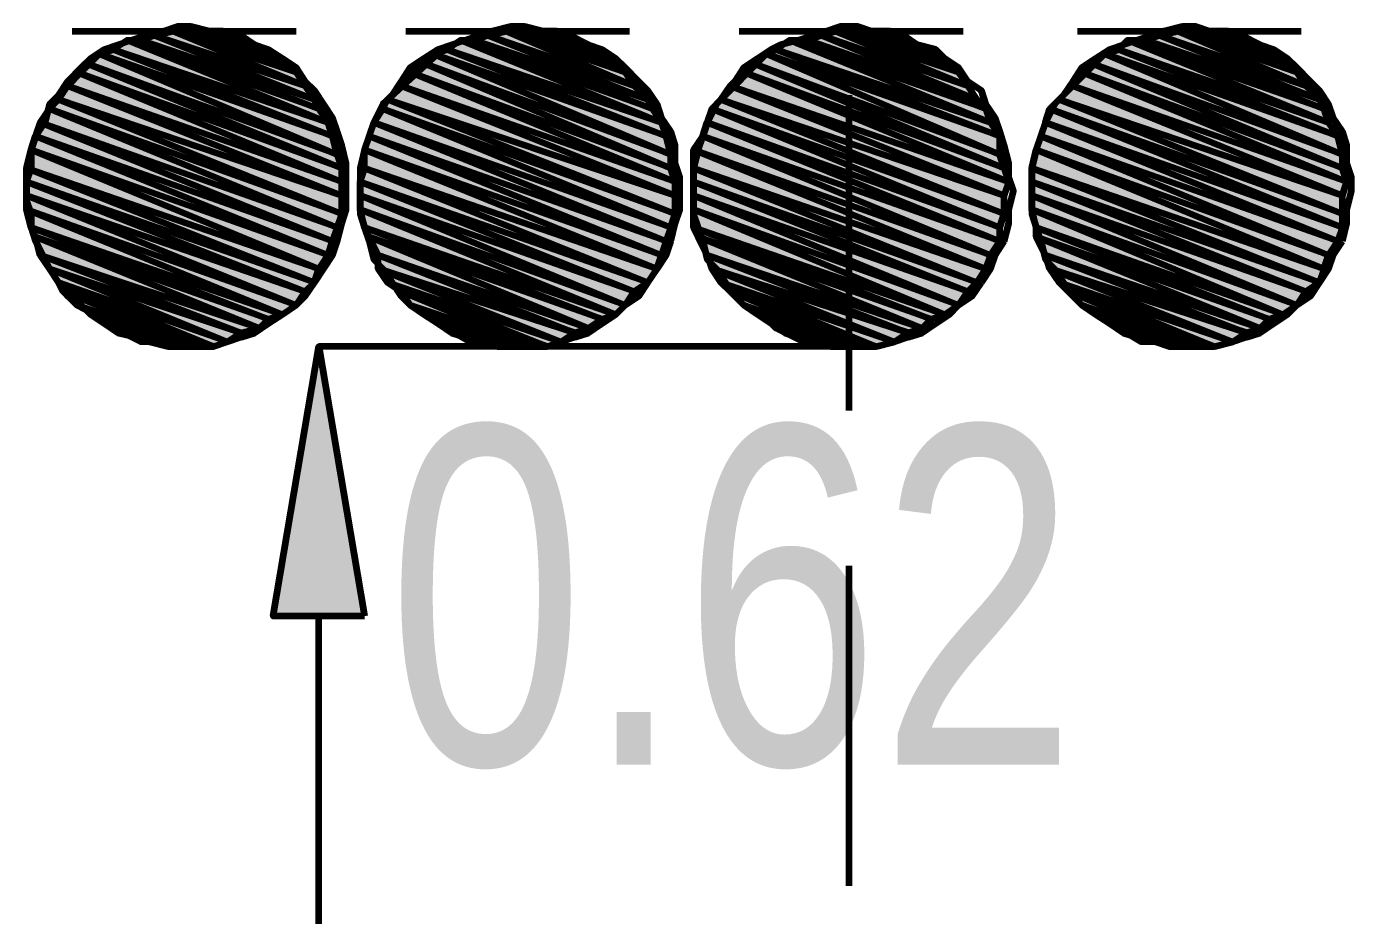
# Model space of a CAD drawing. Header units: inches. Extents: x 13 to 428, y 9 to 297.
# Drawn here: x 274.52 to 283.3, y 71.32 to 77.21 of the extents above; entities that cross this region are included whole.
import ezdxf

# ---------------------------------------------------------------- set-up
doc = ezdxf.new("R2010")
doc.units = ezdxf.units.IN
doc.header["$MEASUREMENT"] = 0
for name, color, linetype, lineweight in [('H', 7, 'CONTINUOUS', 100), ('P', 250, 'CONTINUOUS', 100), ('Text', 250, 'CONTINUOUS', 100)]:
    doc.layers.add(name, color=color, linetype=linetype, lineweight=lineweight)
doc.styles.get("Standard").update_dxf_attribs({"font": 'txt', "width": 0.75})

msp = doc.modelspace()

# ---------------------------------------------------------------- hatches: boundary and pattern name
at = {"layer": 'H', "linetype": 'Continuous'}
for points in [[(275.4848, 77.1818), (276.3636, 76.8182), (276.303, 76.9091), (275.4848, 77.1818), (276.3636, 76.8182), (275.3636, 77.1515)], [(275.5758, 77.1818), (276.303, 76.9091), (276.2121, 76.9697), (275.5758, 77.1818), (276.303, 76.9091), (275.4848, 77.1818)], [(275.6667, 77.1818), (276.2121, 76.9697), (276.1515, 77.0303), (275.6667, 77.1818), (276.2121, 76.9697), (275.5758, 77.1818)], [(275.7576, 77.1515), (276.1515, 77.0303), (276, 77.0606), (275.7576, 77.1515), (276.1515, 77.0303), (275.6667, 77.1818)], [(277.697, 77.1818), (278.5455, 76.8182), (278.4848, 76.9091), (277.697, 77.1818), (278.5455, 76.8182), (277.5758, 77.1515)], [(277.7879, 77.1818), (278.4848, 76.9091), (278.3939, 76.9697), (277.7879, 77.1818), (278.4848, 76.9091), (277.697, 77.1818)], [(277.9091, 77.1818), (278.3939, 76.9697), (278.3333, 77.0303), (277.9091, 77.1818), (278.3939, 76.9697), (277.7879, 77.1818)], [(277.9697, 77.1515), (278.3333, 77.0303), (278.2424, 77.0606), (277.9697, 77.1515), (278.3333, 77.0303), (277.9091, 77.1818)], [(279.8788, 77.1818), (280.7576, 76.8182), (280.697, 76.9091), (279.8788, 77.1818), (280.7576, 76.8182), (279.7879, 77.1515)], [(279.9697, 77.1818), (280.697, 76.9091), (280.6061, 76.9697), (279.9697, 77.1818), (280.697, 76.9091), (279.8788, 77.1818)], [(280.0909, 77.1818), (280.6061, 76.9697), (280.5455, 77.0303), (280.0909, 77.1818), (280.6061, 76.9697), (279.9697, 77.1818)], [(280.1818, 77.1515), (280.5455, 77.0303), (280.4242, 77.0606), (280.1818, 77.1515), (280.5455, 77.0303), (280.0909, 77.1818)], [(282.1515, 77.1818), (283, 76.8182), (282.9394, 76.9091), (282.1515, 77.1818), (283, 76.8182), (282.0303, 77.1515)], [(282.2121, 77.1818), (282.9394, 76.9091), (282.8485, 76.9697), (282.2121, 77.1818), (282.9394, 76.9091), (282.1515, 77.1818)], [(282.3333, 77.1818), (282.8485, 76.9697), (282.7879, 77.0303), (282.3333, 77.1818), (282.8485, 76.9697), (282.2121, 77.1818)], [(282.4242, 77.1515), (282.7879, 77.0303), (282.6667, 77.0606), (282.4242, 77.1515), (282.7879, 77.0303), (282.3333, 77.1818)], [(275.1818, 77.1212), (276.5152, 76.5758), (276.4545, 76.6667), (275.1818, 77.1212), (276.5152, 76.5758), (275.0909, 77.0606)], [(275.2727, 77.1212), (276.4545, 76.6667), (276.4242, 76.7273), (275.2727, 77.1212), (276.4545, 76.6667), (275.1818, 77.1212)], [(275.3636, 77.1515), (276.4242, 76.7273), (276.3636, 76.8182), (275.3636, 77.1515), (276.4242, 76.7273), (275.2727, 77.1212)], [(275.9697, 77.1212), (276, 77.0606), (275.7576, 77.1515)], [(277.3939, 77.1212), (278.7273, 76.5758), (278.6667, 76.6667), (277.3939, 77.1212), (278.7273, 76.5758), (277.303, 77.0606)], [(277.4848, 77.1212), (278.6667, 76.6667), (278.6364, 76.7273), (277.4848, 77.1212), (278.6667, 76.6667), (277.3939, 77.1212)], [(277.5758, 77.1515), (278.6364, 76.7273), (278.5455, 76.8182), (277.5758, 77.1515), (278.6364, 76.7273), (277.4848, 77.1212)], [(278.1818, 77.1212), (278.2424, 77.0606), (277.9697, 77.1515)], [(279.5758, 77.1212), (280.9091, 76.5758), (280.8788, 76.6667), (279.5758, 77.1212), (280.9091, 76.5758), (279.4848, 77.0606)], [(279.697, 77.1212), (280.8788, 76.6667), (280.8182, 76.7273), (279.697, 77.1212), (280.8788, 76.6667), (279.5758, 77.1212)], [(279.7879, 77.1515), (280.8182, 76.7273), (280.7576, 76.8182), (279.7879, 77.1515), (280.8182, 76.7273), (279.697, 77.1212)], [(280.3636, 77.1212), (280.4242, 77.0606), (280.1818, 77.1515)], [(281.8182, 77.1212), (283.1515, 76.5758), (283.1212, 76.6667), (281.8182, 77.1212), (283.1515, 76.5758), (281.7576, 77.0606)], [(281.9394, 77.1212), (283.1212, 76.6667), (283.0909, 76.7273), (281.9394, 77.1212), (283.1212, 76.6667), (281.8182, 77.1212)], [(282.0303, 77.1515), (283.0909, 76.7273), (283, 76.8182), (282.0303, 77.1515), (283.0909, 76.7273), (281.9394, 77.1212)], [(282.6061, 77.1212), (282.6667, 77.0606), (282.4242, 77.1515)], [(275, 77.0303), (276.5758, 76.3636), (276.5455, 76.4848), (275, 77.0303), (276.5758, 76.3636), (274.9091, 76.9697)], [(275.0909, 77.0606), (276.5455, 76.4848), (276.5152, 76.5758), (275.0909, 77.0606), (276.5455, 76.4848), (275, 77.0303)], [(277.2121, 77.0303), (278.7879, 76.3636), (278.7576, 76.4848), (277.2121, 77.0303), (278.7879, 76.3636), (277.1515, 76.9697)], [(277.303, 77.0606), (278.7576, 76.4848), (278.7273, 76.5758), (277.303, 77.0606), (278.7576, 76.4848), (277.2121, 77.0303)], [(279.4242, 77.0303), (280.9697, 76.3636), (280.9697, 76.4848), (279.4242, 77.0303), (280.9697, 76.3636), (279.3333, 76.9697)], [(279.4848, 77.0606), (280.9697, 76.4848), (280.9091, 76.5758), (279.4848, 77.0606), (280.9697, 76.4848), (279.4242, 77.0303)], [(281.6667, 77.0303), (283.2424, 76.3636), (283.2121, 76.4848), (281.6667, 77.0303), (283.2424, 76.3636), (281.5758, 76.9697)], [(281.7576, 77.0606), (283.2121, 76.4848), (283.1515, 76.5758), (281.7576, 77.0606), (283.2121, 76.4848), (281.6667, 77.0303)], [(274.8485, 76.9091), (276.6061, 76.1818), (276.6061, 76.2727), (274.8485, 76.9091), (276.6061, 76.1818), (274.7879, 76.8182)], [(274.9091, 76.9697), (276.6061, 76.2727), (276.5758, 76.3636), (274.9091, 76.9697), (276.6061, 76.2727), (274.8485, 76.9091)], [(277.0606, 76.9091), (278.8182, 76.1818), (278.7879, 76.2727), (277.0606, 76.9091), (278.8182, 76.1818), (277, 76.8182)], [(277.1515, 76.9697), (278.7879, 76.2727), (278.7879, 76.3636), (277.1515, 76.9697), (278.7879, 76.2727), (277.0606, 76.9091)], [(279.2727, 76.9091), (281.0303, 76.1818), (281, 76.2727), (279.2727, 76.9091), (281.0303, 76.1818), (279.1818, 76.8182)], [(279.3333, 76.9697), (281, 76.2727), (280.9697, 76.3636), (279.3333, 76.9697), (281, 76.2727), (279.2727, 76.9091)], [(281.5152, 76.9091), (283.2727, 76.1818), (283.2424, 76.2727), (281.5152, 76.9091), (283.2727, 76.1818), (281.4545, 76.8182)], [(281.5758, 76.9697), (283.2424, 76.2727), (283.2424, 76.3636), (281.5758, 76.9697), (283.2424, 76.2727), (281.5152, 76.9091)], [(274.7879, 76.8182), (276.6061, 76.0909), (276.6061, 76.1818), (274.7879, 76.8182), (276.6061, 76.0909), (274.7273, 76.7273)], [(277, 76.8182), (278.8182, 76.0909), (278.8182, 76.1818), (277, 76.8182), (278.8182, 76.0909), (276.9091, 76.7273)], [(279.1818, 76.8182), (281, 76.0909), (281.0303, 76.1818), (279.1818, 76.8182), (281, 76.0909), (279.1212, 76.7273)], [(281.4545, 76.8182), (283.2424, 76.0909), (283.2727, 76.1818), (281.4545, 76.8182), (283.2424, 76.0909), (281.3636, 76.7273)], [(274.7273, 76.7273), (276.6061, 75.9697), (276.6061, 76.0909), (274.7273, 76.7273), (276.6061, 75.9697), (274.6667, 76.6667)], [(276.9091, 76.7273), (278.8182, 75.9697), (278.8182, 76.0909), (276.9091, 76.7273), (278.8182, 75.9697), (276.8788, 76.6667)], [(279.1212, 76.7273), (281, 75.9697), (281, 76.0909), (279.1212, 76.7273), (281, 75.9697), (279.0606, 76.6667)], [(281.3636, 76.7273), (283.2424, 75.9697), (283.2424, 76.0909), (281.3636, 76.7273), (283.2424, 75.9697), (281.303, 76.6667)], [(274.6667, 76.6667), (276.5758, 75.8788), (276.6061, 75.9697), (274.6667, 76.6667), (276.5758, 75.8788), (274.6061, 76.5758)], [(276.8788, 76.6667), (278.7879, 75.8788), (278.8182, 75.9697), (276.8788, 76.6667), (278.7879, 75.8788), (276.8182, 76.5758)], [(279.0606, 76.6667), (280.9697, 75.8788), (281, 75.9697), (279.0606, 76.6667), (280.9697, 75.8788), (279.0303, 76.5758)], [(281.303, 76.6667), (283.2424, 75.8788), (283.2424, 75.9697), (281.303, 76.6667), (283.2424, 75.8788), (281.2727, 76.5758)], [(274.6061, 76.5758), (276.5455, 75.7879), (276.5758, 75.8788), (274.6061, 76.5758), (276.5455, 75.7879), (274.5758, 76.4848)], [(276.8182, 76.5758), (278.7576, 75.7879), (278.7879, 75.8788), (276.8182, 76.5758), (278.7576, 75.7879), (276.7879, 76.4848)], [(279.0303, 76.5758), (280.9697, 75.7879), (280.9697, 75.8788), (279.0303, 76.5758), (280.9697, 75.7879), (279, 76.4848)], [(281.2727, 76.5758), (283.2121, 75.7879), (283.2424, 75.8788), (281.2727, 76.5758), (283.2121, 75.7879), (281.2424, 76.4848)], [(274.5758, 76.4848), (276.5152, 75.697), (276.5455, 75.7879), (274.5758, 76.4848), (276.5152, 75.697), (274.5455, 76.3939)], [(276.7879, 76.4848), (278.7273, 75.697), (278.7576, 75.7879), (276.7879, 76.4848), (278.7273, 75.697), (276.7576, 76.3939)], [(279, 76.4848), (280.9091, 75.697), (280.9697, 75.7879), (279, 76.4848), (280.9091, 75.697), (278.9394, 76.3939)], [(281.2424, 76.4848), (283.1515, 75.697), (283.2121, 75.7879), (281.2424, 76.4848), (283.1515, 75.697), (281.2121, 76.3939)], [(274.5455, 76.3939), (276.4545, 75.6061), (276.5152, 75.697), (274.5455, 76.3939), (276.4545, 75.6061), (274.5152, 76.2727)], [(276.7576, 76.3939), (278.697, 75.6061), (278.7273, 75.697), (276.7576, 76.3939), (278.697, 75.6061), (276.7576, 76.2727)], [(278.9394, 76.3939), (280.8788, 75.6061), (280.9091, 75.697), (278.9394, 76.3939), (280.8788, 75.6061), (278.9394, 76.2727)], [(281.2121, 76.3939), (283.1212, 75.6061), (283.1515, 75.697), (281.2121, 76.3939), (283.1212, 75.6061), (281.1818, 76.2727)], [(274.5152, 76.2727), (276.4242, 75.5152), (276.4545, 75.6061), (274.5152, 76.2727), (276.4242, 75.5152), (274.5152, 76.1818)], [(276.7576, 76.2727), (278.6364, 75.5152), (278.697, 75.6061), (276.7576, 76.2727), (278.6364, 75.5152), (276.7273, 76.1818)], [(278.9394, 76.2727), (280.8182, 75.5152), (280.8788, 75.6061), (278.9394, 76.2727), (280.8182, 75.5152), (278.9394, 76.1818)], [(281.1818, 76.2727), (283.0909, 75.5152), (283.1212, 75.6061), (281.1818, 76.2727), (283.0909, 75.5152), (281.1818, 76.1818)], [(274.5152, 76.1818), (276.3636, 75.4545), (276.4242, 75.5152), (274.5152, 76.1818), (276.3636, 75.4545), (274.5152, 76.0909)], [(276.7273, 76.1818), (278.5455, 75.4545), (278.6364, 75.5152), (276.7273, 76.1818), (278.5455, 75.4545), (276.7273, 76.0909)], [(278.9394, 76.1818), (280.7576, 75.4545), (280.8182, 75.5152), (278.9394, 76.1818), (280.7576, 75.4545), (278.9394, 76.0909)], [(281.1818, 76.1818), (283, 75.4545), (283.0909, 75.5152), (281.1818, 76.1818), (283, 75.4545), (281.1818, 76.0909)], [(274.5152, 76.0909), (276.303, 75.3636), (276.3636, 75.4545), (274.5152, 76.0909), (276.303, 75.3636), (274.5152, 76)], [(276.7273, 76.0909), (278.4848, 75.3636), (278.5455, 75.4545), (276.7273, 76.0909), (278.4848, 75.3636), (276.7273, 76)], [(278.9394, 76.0909), (280.697, 75.3636), (280.7576, 75.4545), (278.9394, 76.0909), (280.697, 75.3636), (278.9394, 76)], [(281.1818, 76.0909), (282.9394, 75.3636), (283, 75.4545), (281.1818, 76.0909), (282.9394, 75.3636), (281.1818, 76)], [(274.5152, 76), (276.2121, 75.303), (276.303, 75.3636), (274.5152, 76), (276.2121, 75.303), (274.5455, 75.8788)], [(276.7273, 76), (278.4242, 75.303), (278.4848, 75.3636), (276.7273, 76), (278.4242, 75.303), (276.7576, 75.8788)], [(278.9394, 76), (280.6061, 75.303), (280.697, 75.3636), (278.9394, 76), (280.6061, 75.303), (278.9394, 75.8788)], [(281.1818, 76), (282.8485, 75.303), (282.9394, 75.3636), (281.1818, 76), (282.8485, 75.303), (281.2121, 75.8788)], [(274.5455, 75.8788), (276.1212, 75.2727), (276.2121, 75.303), (274.5455, 75.8788), (276.1212, 75.2727), (274.5758, 75.8182)], [(276.7576, 75.8788), (278.3333, 75.2727), (278.4242, 75.303), (276.7576, 75.8788), (278.3333, 75.2727), (276.7879, 75.8182)], [(278.9394, 75.8788), (280.5152, 75.2727), (280.6061, 75.303), (278.9394, 75.8788), (280.5152, 75.2727), (278.9697, 75.8182)], [(281.2121, 75.8788), (282.7576, 75.2727), (282.8485, 75.303), (281.2121, 75.8788), (282.7576, 75.2727), (281.2121, 75.8182)], [(274.5758, 75.8182), (276.0606, 75.2121), (276.1212, 75.2727), (274.5758, 75.8182), (276.0606, 75.2121), (274.6061, 75.697)], [(276.7879, 75.8182), (278.2424, 75.2121), (278.3333, 75.2727), (276.7879, 75.8182), (278.2424, 75.2121), (276.8485, 75.697)], [(278.9697, 75.8182), (280.4545, 75.2121), (280.5152, 75.2727), (278.9697, 75.8182), (280.4545, 75.2121), (279.0303, 75.697)], [(281.2121, 75.8182), (282.697, 75.2121), (282.7576, 75.2727), (281.2121, 75.8182), (282.697, 75.2121), (281.2727, 75.697)], [(274.6061, 75.697), (275.9394, 75.1818), (276.0606, 75.2121), (274.6061, 75.697), (275.9394, 75.1818), (274.6667, 75.6061)], [(276.8485, 75.697), (278.1515, 75.1818), (278.2424, 75.2121), (276.8485, 75.697), (278.1515, 75.1818), (276.8485, 75.6061)], [(279.0303, 75.697), (280.3636, 75.1818), (280.4545, 75.2121), (279.0303, 75.697), (280.3636, 75.1818), (279.0606, 75.6061)], [(281.2727, 75.697), (282.6061, 75.1818), (282.697, 75.2121), (281.2727, 75.697), (282.6061, 75.1818), (281.303, 75.6061)], [(274.6667, 75.6061), (275.8485, 75.1212), (275.9394, 75.1818), (274.6667, 75.6061), (275.8485, 75.1212), (274.7273, 75.5152)], [(276.8485, 75.6061), (278.0606, 75.1212), (278.1515, 75.1818), (276.8485, 75.6061), (278.0606, 75.1212), (276.9091, 75.5152)], [(279.0606, 75.6061), (280.2727, 75.1212), (280.3636, 75.1818), (279.0606, 75.6061), (280.2727, 75.1212), (279.1212, 75.5152)], [(281.303, 75.6061), (282.5152, 75.1212), (282.6061, 75.1818), (281.303, 75.6061), (282.5152, 75.1212), (281.3636, 75.5152)], [(274.7273, 75.5152), (275.7576, 75.0909), (275.8485, 75.1212), (274.7273, 75.5152), (275.7576, 75.0909), (274.7576, 75.4545)], [(276.9091, 75.5152), (277.9697, 75.0909), (278.0606, 75.1212), (276.9091, 75.5152), (277.9697, 75.0909), (277, 75.4545)], [(279.1212, 75.5152), (280.1515, 75.0909), (280.2727, 75.1212), (279.1212, 75.5152), (280.1515, 75.0909), (279.1818, 75.4545)], [(281.3636, 75.5152), (282.3939, 75.0909), (282.5152, 75.1212), (281.3636, 75.5152), (282.3939, 75.0909), (281.4242, 75.4545)], [(274.7576, 75.4545), (275.6667, 75.0909), (275.7576, 75.0909), (274.7576, 75.4545), (275.6667, 75.0909), (274.8485, 75.3636)], [(277, 75.4545), (277.8788, 75.0909), (277.9697, 75.0909), (277, 75.4545), (277.8788, 75.0909), (277.0606, 75.3636)], [(279.1818, 75.4545), (280.0606, 75.0909), (280.1515, 75.0909), (279.1818, 75.4545), (280.0606, 75.0909), (279.2727, 75.3636)], [(281.4242, 75.4545), (282.303, 75.0909), (282.3939, 75.0909), (281.4242, 75.4545), (282.303, 75.0909), (281.5152, 75.3636)], [(274.8485, 75.3636), (275.5455, 75.0909), (275.6667, 75.0909), (274.8485, 75.3636), (275.5455, 75.0909), (274.9091, 75.3333)], [(274.9091, 75.3333), (275.4545, 75.0909), (275.5455, 75.0909), (274.9091, 75.3333), (275.4545, 75.0909), (275.0303, 75.2727)], [(277.0606, 75.3636), (277.7576, 75.0909), (277.8788, 75.0909), (277.0606, 75.3636), (277.7576, 75.0909), (277.1212, 75.3333)], [(277.1212, 75.3333), (277.6667, 75.0909), (277.7576, 75.0909), (277.1212, 75.3333), (277.6667, 75.0909), (277.2424, 75.2727)], [(279.2727, 75.3636), (279.9697, 75.0909), (280.0606, 75.0909), (279.2727, 75.3636), (279.9697, 75.0909), (279.3333, 75.3333)], [(279.3333, 75.3333), (279.8788, 75.0909), (279.9697, 75.0909), (279.3333, 75.3333), (279.8788, 75.0909), (279.4242, 75.2727)], [(281.5152, 75.3636), (282.2121, 75.0909), (282.303, 75.0909), (281.5152, 75.3636), (282.2121, 75.0909), (281.5758, 75.3333)], [(281.5758, 75.3333), (282.1212, 75.0909), (282.2121, 75.0909), (281.5758, 75.3333), (282.1212, 75.0909), (281.6667, 75.2727)], [(275.0909, 75.2121), (275.3333, 75.1212), (275.0303, 75.2727), (275.0909, 75.2121), (275.3333, 75.1212), (275.2727, 75.1212)], [(275.0303, 75.2727), (275.4545, 75.0909), (275.3333, 75.1212)], [(277.303, 75.2121), (277.5455, 75.1212), (277.2424, 75.2727), (277.303, 75.2121), (277.5455, 75.1212), (277.4545, 75.1212)], [(277.2424, 75.2727), (277.6667, 75.0909), (277.5455, 75.1212)], [(279.4848, 75.2121), (279.7273, 75.1212), (279.4242, 75.2727), (279.4848, 75.2121), (279.7273, 75.1212), (279.6667, 75.1212)], [(279.4242, 75.2727), (279.8788, 75.0909), (279.7273, 75.1212)], [(281.7576, 75.2121), (282, 75.1212), (281.6667, 75.2727), (281.7576, 75.2121), (282, 75.1212), (281.9091, 75.1212)], [(281.6667, 75.2727), (282.1212, 75.0909), (282, 75.1212)], [(276.7576, 73.303), (276.1515, 73.303), (276.4545, 75.0909)]]:
    msp.add_hatch(color=0, dxfattribs=at).paths.add_polyline_path(points)

# ---------------------------------------------------------------- linework, layer by layer
at = {"layer": 'P', "color": 0, "linetype": 'Continuous'}
for points in [[(276.5758, 75.7879), (276.6061, 75.9091), (276.6364, 76), (276.6364, 76.1212), (276.6364, 76.2121), (276.6364, 76.303), (276.6061, 76.4242), (276.5758, 76.5152), (276.5455, 76.6061), (276.4848, 76.697), (276.4242, 76.7879), (276.3636, 76.8485), (276.303, 76.9394), (276.2121, 77), (276.1212, 77.0606), (276.0303, 77.0909), (275.9394, 77.1515), (275.8182, 77.1818), (275.7273, 77.1818), (275.6061, 77.2121), (275.5152, 77.2121), (275.4242, 77.1818), (275.303, 77.1515), (275.2121, 77.1212), (275.1212, 77.0909), (275.0303, 77.0606), (274.9394, 77), (274.8788, 76.9394), (274.7879, 76.8485), (274.7273, 76.7576), (274.6667, 76.697), (274.6364, 76.5758), (274.5758, 76.4848), (274.5455, 76.3939), (274.5455, 76.2727), (274.5152, 76.1818), (274.5152, 76.0606), (274.5455, 75.9697), (274.5455, 75.8788), (274.5758, 75.7879), (274.6364, 75.6667), (274.6667, 75.6061), (274.7273, 75.5152), (274.7879, 75.4242), (274.8788, 75.3636), (274.9394, 75.303), (275.0303, 75.2424), (275.1212, 75.1818), (275.2424, 75.1515), (275.3333, 75.1212), (275.4545, 75.0909), (275.5455, 75.0909), (275.6364, 75.0909), (275.7576, 75.0909), (275.8485, 75.1212), (275.9394, 75.1515), (276.0303, 75.1818), (276.1212, 75.2424), (276.2121, 75.303), (276.303, 75.3636), (276.3636, 75.4242), (276.4242, 75.5152), (276.4848, 75.6061), (276.5455, 75.697), (276.5758, 75.7879)], [(274.8182, 77.1818), (276.303, 77.1818)], [(275.4848, 77.1818), (276.3636, 76.8182), (275.3636, 77.1515), (275.4848, 77.1818)], [(275.5758, 77.1818), (276.303, 76.9091), (275.4848, 77.1818), (275.5758, 77.1818)], [(276.303, 76.9091), (275.4848, 77.1818), (276.3636, 76.8182), (276.303, 76.9091)], [(275.6667, 77.1818), (276.2121, 76.9697), (275.5758, 77.1818), (275.6667, 77.1818)], [(276.2121, 76.9697), (275.5758, 77.1818), (276.303, 76.9091), (276.2121, 76.9697)], [(275.7576, 77.1515), (276.1515, 77.0303), (275.6667, 77.1818), (275.7576, 77.1515)], [(276.1515, 77.0303), (275.6667, 77.1818), (276.2121, 76.9697), (276.1515, 77.0303)], [(278.7879, 75.7879), (278.8182, 75.9091), (278.8485, 76), (278.8485, 76.1212), (278.8485, 76.2121), (278.8182, 76.303), (278.8182, 76.4242), (278.7879, 76.5152), (278.7273, 76.6061), (278.697, 76.697), (278.6364, 76.7879), (278.5758, 76.8485), (278.4848, 76.9394), (278.4242, 77), (278.3333, 77.0606), (278.2424, 77.0909), (278.1212, 77.1515), (278.0303, 77.1818), (277.9394, 77.1818), (277.8182, 77.2121), (277.7273, 77.2121), (277.6061, 77.1818), (277.5152, 77.1515), (277.4242, 77.1212), (277.3333, 77.0909), (277.2424, 77.0606), (277.1515, 77), (277.0606, 76.9394), (277, 76.8485), (276.9394, 76.7576), (276.8788, 76.697), (276.8182, 76.5758), (276.7879, 76.4848), (276.7576, 76.3939), (276.7273, 76.2727), (276.7273, 76.1818), (276.7273, 76.0606), (276.7273, 75.9697), (276.7576, 75.8788), (276.7879, 75.7879), (276.8182, 75.6667), (276.8788, 75.6061), (276.9394, 75.5152), (277, 75.4242), (277.0606, 75.3636), (277.1515, 75.303), (277.2424, 75.2424), (277.3333, 75.1818), (277.4242, 75.1515), (277.5455, 75.1212), (277.6364, 75.0909), (277.7576, 75.0909), (277.8485, 75.0909), (277.9697, 75.0909), (278.0606, 75.1212), (278.1515, 75.1515), (278.2424, 75.1818), (278.3333, 75.2424), (278.4242, 75.303), (278.4848, 75.3636), (278.5758, 75.4242), (278.6364, 75.5152), (278.697, 75.6061), (278.7576, 75.697), (278.7879, 75.7879)], [(277.0303, 77.1818), (278.5152, 77.1818)], [(277.697, 77.1818), (278.5455, 76.8182), (277.5758, 77.1515), (277.697, 77.1818)], [(277.7879, 77.1818), (278.4848, 76.9091), (277.697, 77.1818), (277.7879, 77.1818)], [(278.4848, 76.9091), (277.697, 77.1818), (278.5455, 76.8182), (278.4848, 76.9091)], [(277.9091, 77.1818), (278.3939, 76.9697), (277.7879, 77.1818), (277.9091, 77.1818)], [(278.3939, 76.9697), (277.7879, 77.1818), (278.4848, 76.9091), (278.3939, 76.9697)], [(277.9697, 77.1515), (278.3333, 77.0303), (277.9091, 77.1818), (277.9697, 77.1515)], [(278.3333, 77.0303), (277.9091, 77.1818), (278.3939, 76.9697), (278.3333, 77.0303)], [(281, 75.7879), (281.0303, 75.9091), (281.0303, 76), (281.0606, 76.1212), (281.0303, 76.2121), (281.0303, 76.303), (281, 76.4242), (280.9697, 76.5152), (280.9394, 76.6061), (280.8788, 76.697), (280.8485, 76.7879), (280.7576, 76.8485), (280.697, 76.9394), (280.6061, 77), (280.5455, 77.0606), (280.4242, 77.0909), (280.3333, 77.1515), (280.2424, 77.1818), (280.1212, 77.1818), (280.0303, 77.2121), (279.9091, 77.2121), (279.8182, 77.1818), (279.7273, 77.1515), (279.6364, 77.1212), (279.5152, 77.0909), (279.4545, 77.0606), (279.3636, 77), (279.2727, 76.9394), (279.2121, 76.8485), (279.1515, 76.7576), (279.0909, 76.697), (279.0303, 76.5758), (279, 76.4848), (278.9697, 76.3939), (278.9394, 76.2727), (278.9394, 76.1818), (278.9394, 76.0606), (278.9394, 75.9697), (278.9697, 75.8788), (279, 75.7879), (279.0303, 75.6667), (279.0909, 75.6061), (279.1515, 75.5152), (279.2121, 75.4242), (279.2727, 75.3636), (279.3636, 75.303), (279.4545, 75.2424), (279.5455, 75.1818), (279.6364, 75.1515), (279.7576, 75.1212), (279.8485, 75.0909), (279.9394, 75.0909), (280.0606, 75.0909), (280.1515, 75.0909), (280.2727, 75.1212), (280.3636, 75.1515), (280.4545, 75.1818), (280.5455, 75.2424), (280.6364, 75.303), (280.697, 75.3636), (280.7879, 75.4242), (280.8485, 75.5152), (280.9091, 75.6061), (280.9394, 75.697), (281, 75.7879)], [(279.2424, 77.1818), (280.7273, 77.1818)], [(279.8788, 77.1818), (280.7576, 76.8182), (279.7879, 77.1515), (279.8788, 77.1818)], [(279.9697, 77.1818), (280.697, 76.9091), (279.8788, 77.1818), (279.9697, 77.1818)], [(280.697, 76.9091), (279.8788, 77.1818), (280.7576, 76.8182), (280.697, 76.9091)], [(280.0909, 77.1818), (280.6061, 76.9697), (279.9697, 77.1818), (280.0909, 77.1818)], [(280.6061, 76.9697), (279.9697, 77.1818), (280.697, 76.9091), (280.6061, 76.9697)], [(280.1818, 77.1515), (280.5455, 77.0303), (280.0909, 77.1818), (280.1818, 77.1515)], [(280.5455, 77.0303), (280.0909, 77.1818), (280.6061, 76.9697), (280.5455, 77.0303)], [(283.2424, 75.7879), (283.2727, 75.9091), (283.2727, 76), (283.303, 76.1212), (283.303, 76.2121), (283.2727, 76.303), (283.2727, 76.4242), (283.2424, 76.5152), (283.1818, 76.6061), (283.1515, 76.697), (283.0909, 76.7879), (283.0303, 76.8485), (282.9394, 76.9394), (282.8788, 77), (282.7879, 77.0606), (282.697, 77.0909), (282.5758, 77.1515), (282.4848, 77.1818), (282.3636, 77.1818), (282.2727, 77.2121), (282.1818, 77.2121), (282.0606, 77.1818), (281.9697, 77.1515), (281.8788, 77.1212), (281.7879, 77.0909), (281.697, 77.0606), (281.6061, 77), (281.5152, 76.9394), (281.4545, 76.8485), (281.3939, 76.7576), (281.3333, 76.697), (281.2727, 76.5758), (281.2424, 76.4848), (281.2121, 76.3939), (281.1818, 76.2727), (281.1818, 76.1818), (281.1818, 76.0606), (281.1818, 75.9697), (281.2121, 75.8788), (281.2424, 75.7879), (281.2727, 75.6667), (281.3333, 75.6061), (281.3939, 75.5152), (281.4545, 75.4242), (281.5152, 75.3636), (281.6061, 75.303), (281.697, 75.2424), (281.7879, 75.1818), (281.8788, 75.1515), (282, 75.1212), (282.0909, 75.0909), (282.2121, 75.0909), (282.303, 75.0909), (282.3939, 75.0909), (282.5152, 75.1212), (282.6061, 75.1515), (282.697, 75.1818), (282.7879, 75.2424), (282.8788, 75.303), (282.9394, 75.3636), (283.0303, 75.4242), (283.0909, 75.5152), (283.1515, 75.6061), (283.1818, 75.697), (283.2424, 75.7879)], [(281.4848, 77.1818), (282.9697, 77.1818)], [(282.1515, 77.1818), (283, 76.8182), (282.0303, 77.1515), (282.1515, 77.1818)], [(282.2121, 77.1818), (282.9394, 76.9091), (282.1515, 77.1818), (282.2121, 77.1818)], [(282.9394, 76.9091), (282.1515, 77.1818), (283, 76.8182), (282.9394, 76.9091)], [(282.3333, 77.1818), (282.8485, 76.9697), (282.2121, 77.1818), (282.3333, 77.1818)], [(282.8485, 76.9697), (282.2121, 77.1818), (282.9394, 76.9091), (282.8485, 76.9697)], [(282.4242, 77.1515), (282.7879, 77.0303), (282.3333, 77.1818), (282.4242, 77.1515)], [(282.7879, 77.0303), (282.3333, 77.1818), (282.8485, 76.9697), (282.7879, 77.0303)], [(275.1818, 77.1212), (276.5152, 76.5758), (275.0909, 77.0606), (275.1818, 77.1212)], [(275.2727, 77.1212), (276.4545, 76.6667), (275.1818, 77.1212), (275.2727, 77.1212)], [(276.4545, 76.6667), (275.1818, 77.1212), (276.5152, 76.5758), (276.4545, 76.6667)], [(275.3636, 77.1515), (276.4242, 76.7273), (275.2727, 77.1212), (275.3636, 77.1515)], [(276.4242, 76.7273), (275.2727, 77.1212), (276.4545, 76.6667), (276.4242, 76.7273)], [(276.3636, 76.8182), (275.3636, 77.1515), (276.4242, 76.7273), (276.3636, 76.8182)], [(275.9697, 77.1212), (276, 77.0606), (275.7576, 77.1515), (275.9697, 77.1212)], [(276, 77.0606), (275.7576, 77.1515), (276.1515, 77.0303), (276, 77.0606)], [(277.3939, 77.1212), (278.7273, 76.5758), (277.303, 77.0606), (277.3939, 77.1212)], [(277.4848, 77.1212), (278.6667, 76.6667), (277.3939, 77.1212), (277.4848, 77.1212)], [(278.6667, 76.6667), (277.3939, 77.1212), (278.7273, 76.5758), (278.6667, 76.6667)], [(277.5758, 77.1515), (278.6364, 76.7273), (277.4848, 77.1212), (277.5758, 77.1515)], [(278.6364, 76.7273), (277.4848, 77.1212), (278.6667, 76.6667), (278.6364, 76.7273)], [(278.5455, 76.8182), (277.5758, 77.1515), (278.6364, 76.7273), (278.5455, 76.8182)], [(278.1818, 77.1212), (278.2424, 77.0606), (277.9697, 77.1515), (278.1818, 77.1212)], [(278.2424, 77.0606), (277.9697, 77.1515), (278.3333, 77.0303), (278.2424, 77.0606)], [(279.5758, 77.1212), (280.9091, 76.5758), (279.4848, 77.0606), (279.5758, 77.1212)], [(279.697, 77.1212), (280.8788, 76.6667), (279.5758, 77.1212), (279.697, 77.1212)], [(280.8788, 76.6667), (279.5758, 77.1212), (280.9091, 76.5758), (280.8788, 76.6667)], [(279.7879, 77.1515), (280.8182, 76.7273), (279.697, 77.1212), (279.7879, 77.1515)], [(280.8182, 76.7273), (279.697, 77.1212), (280.8788, 76.6667), (280.8182, 76.7273)], [(280.7576, 76.8182), (279.7879, 77.1515), (280.8182, 76.7273), (280.7576, 76.8182)], [(280.3636, 77.1212), (280.4242, 77.0606), (280.1818, 77.1515), (280.3636, 77.1212)], [(280.4242, 77.0606), (280.1818, 77.1515), (280.5455, 77.0303), (280.4242, 77.0606)], [(281.8182, 77.1212), (283.1515, 76.5758), (281.7576, 77.0606), (281.8182, 77.1212)], [(281.9394, 77.1212), (283.1212, 76.6667), (281.8182, 77.1212), (281.9394, 77.1212)], [(283.1212, 76.6667), (281.8182, 77.1212), (283.1515, 76.5758), (283.1212, 76.6667)], [(282.0303, 77.1515), (283.0909, 76.7273), (281.9394, 77.1212), (282.0303, 77.1515)], [(283.0909, 76.7273), (281.9394, 77.1212), (283.1212, 76.6667), (283.0909, 76.7273)], [(283, 76.8182), (282.0303, 77.1515), (283.0909, 76.7273), (283, 76.8182)], [(282.6061, 77.1212), (282.6667, 77.0606), (282.4242, 77.1515), (282.6061, 77.1212)], [(282.6667, 77.0606), (282.4242, 77.1515), (282.7879, 77.0303), (282.6667, 77.0606)], [(274.6667, 76.697), (275, 77.0303)], [(275, 77.0303), (276.5758, 76.3636), (274.9091, 76.9697), (275, 77.0303)], [(275.0909, 77.0606), (276.5455, 76.4848), (275, 77.0303), (275.0909, 77.0606)], [(276.5455, 76.4848), (275, 77.0303), (276.5758, 76.3636), (276.5455, 76.4848)], [(276.5152, 76.5758), (275.0909, 77.0606), (276.5455, 76.4848), (276.5152, 76.5758)], [(276.8788, 76.697), (277.2424, 77.0303)], [(277.2121, 77.0303), (278.7879, 76.3636), (277.1515, 76.9697), (277.2121, 77.0303)], [(277.303, 77.0606), (278.7576, 76.4848), (277.2121, 77.0303), (277.303, 77.0606)], [(278.7576, 76.4848), (277.2121, 77.0303), (278.7879, 76.3636), (278.7576, 76.4848)], [(278.7273, 76.5758), (277.303, 77.0606), (278.7576, 76.4848), (278.7273, 76.5758)], [(279.0909, 76.697), (279.4242, 77.0303)], [(279.4242, 77.0303), (280.9697, 76.3636), (279.3333, 76.9697), (279.4242, 77.0303)], [(279.4848, 77.0606), (280.9697, 76.4848), (279.4242, 77.0303), (279.4848, 77.0606)], [(280.9697, 76.4848), (279.4242, 77.0303), (280.9697, 76.3636), (280.9697, 76.4848)], [(280.9091, 76.5758), (279.4848, 77.0606), (280.9697, 76.4848), (280.9091, 76.5758)], [(281.3333, 76.697), (281.6667, 77.0303)], [(281.6667, 77.0303), (283.2424, 76.3636), (281.5758, 76.9697), (281.6667, 77.0303)], [(281.7576, 77.0606), (283.2121, 76.4848), (281.6667, 77.0303), (281.7576, 77.0606)], [(283.2121, 76.4848), (281.6667, 77.0303), (283.2424, 76.3636), (283.2121, 76.4848)], [(283.1515, 76.5758), (281.7576, 77.0606), (283.2121, 76.4848), (283.1515, 76.5758)], [(274.8485, 76.9091), (276.6061, 76.1818), (274.7879, 76.8182), (274.8485, 76.9091)], [(274.9091, 76.9697), (276.6061, 76.2727), (274.8485, 76.9091), (274.9091, 76.9697)], [(276.6061, 76.2727), (274.8485, 76.9091), (276.6061, 76.1818), (276.6061, 76.2727)], [(276.5758, 76.3636), (274.9091, 76.9697), (276.6061, 76.2727), (276.5758, 76.3636)], [(277.0606, 76.9091), (278.8182, 76.1818), (277, 76.8182), (277.0606, 76.9091)], [(277.1515, 76.9697), (278.7879, 76.2727), (277.0606, 76.9091), (277.1515, 76.9697)], [(278.7879, 76.2727), (277.0606, 76.9091), (278.8182, 76.1818), (278.7879, 76.2727)], [(278.7879, 76.3636), (277.1515, 76.9697), (278.7879, 76.2727), (278.7879, 76.3636)], [(279.2727, 76.9091), (281.0303, 76.1818), (279.1818, 76.8182), (279.2727, 76.9091)], [(279.3333, 76.9697), (281, 76.2727), (279.2727, 76.9091), (279.3333, 76.9697)], [(281, 76.2727), (279.2727, 76.9091), (281.0303, 76.1818), (281, 76.2727)], [(280.9697, 76.3636), (279.3333, 76.9697), (281, 76.2727), (280.9697, 76.3636)], [(281.5152, 76.9091), (283.2727, 76.1818), (281.4545, 76.8182), (281.5152, 76.9091)], [(281.5758, 76.9697), (283.2424, 76.2727), (281.5152, 76.9091), (281.5758, 76.9697)], [(283.2424, 76.2727), (281.5152, 76.9091), (283.2727, 76.1818), (283.2424, 76.2727)], [(283.2424, 76.3636), (281.5758, 76.9697), (283.2424, 76.2727), (283.2424, 76.3636)], [(274.7879, 76.8182), (276.6061, 76.0909), (274.7273, 76.7273), (274.7879, 76.8182)], [(276.6061, 76.1818), (274.7879, 76.8182), (276.6061, 76.0909), (276.6061, 76.1818)], [(277, 76.8182), (278.8182, 76.0909), (276.9091, 76.7273), (277, 76.8182)], [(278.8182, 76.1818), (277, 76.8182), (278.8182, 76.0909), (278.8182, 76.1818)], [(279.1818, 76.8182), (281, 76.0909), (279.1212, 76.7273), (279.1818, 76.8182)], [(281.0303, 76.1818), (279.1818, 76.8182), (281, 76.0909), (281.0303, 76.1818)], [(281.4545, 76.8182), (283.2424, 76.0909), (281.3636, 76.7273), (281.4545, 76.8182)], [(283.2727, 76.1818), (281.4545, 76.8182), (283.2424, 76.0909), (283.2727, 76.1818)], [(274.7273, 76.7273), (276.6061, 75.9697), (274.6667, 76.6667), (274.7273, 76.7273)], [(276.6061, 76.0909), (274.7273, 76.7273), (276.6061, 75.9697), (276.6061, 76.0909)], [(276.9091, 76.7273), (278.8182, 75.9697), (276.8788, 76.6667), (276.9091, 76.7273)], [(278.8182, 76.0909), (276.9091, 76.7273), (278.8182, 75.9697), (278.8182, 76.0909)], [(279.1212, 76.7273), (281, 75.9697), (279.0606, 76.6667), (279.1212, 76.7273)], [(281, 76.0909), (279.1212, 76.7273), (281, 75.9697), (281, 76.0909)], [(279.9697, 76.7576), (279.9697, 74.6667)], [(281.3636, 76.7273), (283.2424, 75.9697), (281.303, 76.6667), (281.3636, 76.7273)], [(283.2424, 76.0909), (281.3636, 76.7273), (283.2424, 75.9697), (283.2424, 76.0909)], [(274.6667, 76.6667), (276.5758, 75.8788), (274.6061, 76.5758), (274.6667, 76.6667)], [(276.6061, 75.9697), (274.6667, 76.6667), (276.5758, 75.8788), (276.6061, 75.9697)], [(276.8788, 76.6667), (278.7879, 75.8788), (276.8182, 76.5758), (276.8788, 76.6667)], [(278.8182, 75.9697), (276.8788, 76.6667), (278.7879, 75.8788), (278.8182, 75.9697)], [(279.0606, 76.6667), (280.9697, 75.8788), (279.0303, 76.5758), (279.0606, 76.6667)], [(281, 75.9697), (279.0606, 76.6667), (280.9697, 75.8788), (281, 75.9697)], [(281.303, 76.6667), (283.2424, 75.8788), (281.2727, 76.5758), (281.303, 76.6667)], [(283.2424, 75.9697), (281.303, 76.6667), (283.2424, 75.8788), (283.2424, 75.9697)], [(274.6061, 76.5758), (276.5455, 75.7879), (274.5758, 76.4848), (274.6061, 76.5758)], [(276.5758, 75.8788), (274.6061, 76.5758), (276.5455, 75.7879), (276.5758, 75.8788)], [(276.8182, 76.5758), (278.7576, 75.7879), (276.7879, 76.4848), (276.8182, 76.5758)], [(278.7879, 75.8788), (276.8182, 76.5758), (278.7576, 75.7879), (278.7879, 75.8788)], [(279.0303, 76.5758), (280.9697, 75.7879), (279, 76.4848), (279.0303, 76.5758)], [(280.9697, 75.8788), (279.0303, 76.5758), (280.9697, 75.7879), (280.9697, 75.8788)], [(281.2727, 76.5758), (283.2121, 75.7879), (281.2424, 76.4848), (281.2727, 76.5758)], [(283.2424, 75.8788), (281.2727, 76.5758), (283.2121, 75.7879), (283.2424, 75.8788)], [(274.5758, 76.4848), (276.5152, 75.697), (274.5455, 76.3939), (274.5758, 76.4848)], [(276.5455, 75.7879), (274.5758, 76.4848), (276.5152, 75.697), (276.5455, 75.7879)], [(276.7879, 76.4848), (278.7273, 75.697), (276.7576, 76.3939), (276.7879, 76.4848)], [(278.7576, 75.7879), (276.7879, 76.4848), (278.7273, 75.697), (278.7576, 75.7879)], [(279, 76.4848), (280.9091, 75.697), (278.9394, 76.3939), (279, 76.4848)], [(280.9697, 75.7879), (279, 76.4848), (280.9091, 75.697), (280.9697, 75.7879)], [(281.2424, 76.4848), (283.1515, 75.697), (281.2121, 76.3939), (281.2424, 76.4848)], [(283.2121, 75.7879), (281.2424, 76.4848), (283.1515, 75.697), (283.2121, 75.7879)], [(274.5455, 76.3939), (276.4545, 75.6061), (274.5152, 76.2727), (274.5455, 76.3939)], [(276.5152, 75.697), (274.5455, 76.3939), (276.4545, 75.6061), (276.5152, 75.697)], [(278.7273, 75.697), (276.7576, 76.3939), (278.697, 75.6061), (278.7273, 75.697)], [(276.7576, 76.3939), (278.697, 75.6061), (276.7576, 76.2727), (276.7576, 76.3939)], [(280.9091, 75.697), (278.9394, 76.3939), (280.8788, 75.6061), (280.9091, 75.697)], [(278.9394, 76.3939), (280.8788, 75.6061), (278.9394, 76.2727), (278.9394, 76.3939)], [(281.2121, 76.3939), (283.1212, 75.6061), (281.1818, 76.2727), (281.2121, 76.3939)], [(283.1515, 75.697), (281.2121, 76.3939), (283.1212, 75.6061), (283.1515, 75.697)], [(276.4545, 75.6061), (274.5152, 76.2727), (276.4242, 75.5152), (276.4545, 75.6061)], [(274.5152, 76.2727), (276.4242, 75.5152), (274.5152, 76.1818), (274.5152, 76.2727)], [(276.7576, 76.2727), (278.6364, 75.5152), (276.7273, 76.1818), (276.7576, 76.2727)], [(278.697, 75.6061), (276.7576, 76.2727), (278.6364, 75.5152), (278.697, 75.6061)], [(280.8788, 75.6061), (278.9394, 76.2727), (280.8182, 75.5152), (280.8788, 75.6061)], [(278.9394, 76.2727), (280.8182, 75.5152), (278.9394, 76.1818), (278.9394, 76.2727)], [(283.1212, 75.6061), (281.1818, 76.2727), (283.0909, 75.5152), (283.1212, 75.6061)], [(281.1818, 76.2727), (283.0909, 75.5152), (281.1818, 76.1818), (281.1818, 76.2727)], [(276.4242, 75.5152), (274.5152, 76.1818), (276.3636, 75.4545), (276.4242, 75.5152)], [(274.5152, 76.1818), (276.3636, 75.4545), (274.5152, 76.0909), (274.5152, 76.1818)], [(278.6364, 75.5152), (276.7273, 76.1818), (278.5455, 75.4545), (278.6364, 75.5152)], [(276.7273, 76.1818), (278.5455, 75.4545), (276.7273, 76.0909), (276.7273, 76.1818)], [(280.8182, 75.5152), (278.9394, 76.1818), (280.7576, 75.4545), (280.8182, 75.5152)], [(278.9394, 76.1818), (280.7576, 75.4545), (278.9394, 76.0909), (278.9394, 76.1818)], [(283.0909, 75.5152), (281.1818, 76.1818), (283, 75.4545), (283.0909, 75.5152)], [(281.1818, 76.1818), (283, 75.4545), (281.1818, 76.0909), (281.1818, 76.1818)], [(276.3636, 75.4545), (274.5152, 76.0909), (276.303, 75.3636), (276.3636, 75.4545)], [(274.5152, 76.0909), (276.303, 75.3636), (274.5152, 76), (274.5152, 76.0909)], [(278.5455, 75.4545), (276.7273, 76.0909), (278.4848, 75.3636), (278.5455, 75.4545)], [(276.7273, 76.0909), (278.4848, 75.3636), (276.7273, 76), (276.7273, 76.0909)], [(280.7576, 75.4545), (278.9394, 76.0909), (280.697, 75.3636), (280.7576, 75.4545)], [(278.9394, 76.0909), (280.697, 75.3636), (278.9394, 76), (278.9394, 76.0909)], [(283, 75.4545), (281.1818, 76.0909), (282.9394, 75.3636), (283, 75.4545)], [(281.1818, 76.0909), (282.9394, 75.3636), (281.1818, 76), (281.1818, 76.0909)], [(276.303, 75.3636), (274.5152, 76), (276.2121, 75.303), (276.303, 75.3636)], [(274.5152, 76), (276.2121, 75.303), (274.5455, 75.8788), (274.5152, 76)], [(278.4848, 75.3636), (276.7273, 76), (278.4242, 75.303), (278.4848, 75.3636)], [(276.7273, 76), (278.4242, 75.303), (276.7576, 75.8788), (276.7273, 76)], [(280.697, 75.3636), (278.9394, 76), (280.6061, 75.303), (280.697, 75.3636)], [(278.9394, 76), (280.6061, 75.303), (278.9394, 75.8788), (278.9394, 76)], [(282.9394, 75.3636), (281.1818, 76), (282.8485, 75.303), (282.9394, 75.3636)], [(281.1818, 76), (282.8485, 75.303), (281.2121, 75.8788), (281.1818, 76)], [(276.2121, 75.303), (274.5455, 75.8788), (276.1212, 75.2727), (276.2121, 75.303)], [(274.5455, 75.8788), (276.1212, 75.2727), (274.5758, 75.8182), (274.5455, 75.8788)], [(278.4242, 75.303), (276.7576, 75.8788), (278.3333, 75.2727), (278.4242, 75.303)], [(276.7576, 75.8788), (278.3333, 75.2727), (276.7879, 75.8182), (276.7576, 75.8788)], [(280.6061, 75.303), (278.9394, 75.8788), (280.5152, 75.2727), (280.6061, 75.303)], [(278.9394, 75.8788), (280.5152, 75.2727), (278.9697, 75.8182), (278.9394, 75.8788)], [(282.8485, 75.303), (281.2121, 75.8788), (282.7576, 75.2727), (282.8485, 75.303)], [(281.2121, 75.8788), (282.7576, 75.2727), (281.2121, 75.8182), (281.2121, 75.8788)], [(276.1212, 75.2727), (274.5758, 75.8182), (276.0606, 75.2121), (276.1212, 75.2727)], [(274.5758, 75.8182), (276.0606, 75.2121), (274.6061, 75.697), (274.5758, 75.8182)], [(278.3333, 75.2727), (276.7879, 75.8182), (278.2424, 75.2121), (278.3333, 75.2727)], [(276.7879, 75.8182), (278.2424, 75.2121), (276.8485, 75.697), (276.7879, 75.8182)], [(280.5152, 75.2727), (278.9697, 75.8182), (280.4545, 75.2121), (280.5152, 75.2727)], [(278.9697, 75.8182), (280.4545, 75.2121), (279.0303, 75.697), (278.9697, 75.8182)], [(282.7576, 75.2727), (281.2121, 75.8182), (282.697, 75.2121), (282.7576, 75.2727)], [(281.2121, 75.8182), (282.697, 75.2121), (281.2727, 75.697), (281.2121, 75.8182)], [(276.0606, 75.2121), (274.6061, 75.697), (275.9394, 75.1818), (276.0606, 75.2121)], [(274.6061, 75.697), (275.9394, 75.1818), (274.6667, 75.6061), (274.6061, 75.697)], [(278.2424, 75.2121), (276.8485, 75.697), (278.1515, 75.1818), (278.2424, 75.2121)], [(276.8485, 75.697), (278.1515, 75.1818), (276.8485, 75.6061), (276.8485, 75.697)], [(280.4545, 75.2121), (279.0303, 75.697), (280.3636, 75.1818), (280.4545, 75.2121)], [(279.0303, 75.697), (280.3636, 75.1818), (279.0606, 75.6061), (279.0303, 75.697)], [(282.697, 75.2121), (281.2727, 75.697), (282.6061, 75.1818), (282.697, 75.2121)], [(281.2727, 75.697), (282.6061, 75.1818), (281.303, 75.6061), (281.2727, 75.697)], [(275.9394, 75.1818), (274.6667, 75.6061), (275.8485, 75.1212), (275.9394, 75.1818)], [(274.6667, 75.6061), (275.8485, 75.1212), (274.7273, 75.5152), (274.6667, 75.6061)], [(278.1515, 75.1818), (276.8485, 75.6061), (278.0606, 75.1212), (278.1515, 75.1818)], [(276.8485, 75.6061), (278.0606, 75.1212), (276.9091, 75.5152), (276.8485, 75.6061)], [(280.3636, 75.1818), (279.0606, 75.6061), (280.2727, 75.1212), (280.3636, 75.1818)], [(279.0606, 75.6061), (280.2727, 75.1212), (279.1212, 75.5152), (279.0606, 75.6061)], [(282.6061, 75.1818), (281.303, 75.6061), (282.5152, 75.1212), (282.6061, 75.1818)], [(281.303, 75.6061), (282.5152, 75.1212), (281.3636, 75.5152), (281.303, 75.6061)], [(275.8485, 75.1212), (274.7273, 75.5152), (275.7576, 75.0909), (275.8485, 75.1212)], [(274.7273, 75.5152), (275.7576, 75.0909), (274.7576, 75.4545), (274.7273, 75.5152)], [(278.0606, 75.1212), (276.9091, 75.5152), (277.9697, 75.0909), (278.0606, 75.1212)], [(276.9091, 75.5152), (277.9697, 75.0909), (277, 75.4545), (276.9091, 75.5152)], [(280.2727, 75.1212), (279.1212, 75.5152), (280.1515, 75.0909), (280.2727, 75.1212)], [(279.1212, 75.5152), (280.1515, 75.0909), (279.1818, 75.4545), (279.1212, 75.5152)], [(282.5152, 75.1212), (281.3636, 75.5152), (282.3939, 75.0909), (282.5152, 75.1212)], [(281.3636, 75.5152), (282.3939, 75.0909), (281.4242, 75.4545), (281.3636, 75.5152)], [(275.7576, 75.0909), (274.7576, 75.4545), (275.6667, 75.0909), (275.7576, 75.0909)], [(274.7576, 75.4545), (275.6667, 75.0909), (274.8485, 75.3636), (274.7576, 75.4545)], [(277.9697, 75.0909), (277, 75.4545), (277.8788, 75.0909), (277.9697, 75.0909)], [(277, 75.4545), (277.8788, 75.0909), (277.0606, 75.3636), (277, 75.4545)], [(280.1515, 75.0909), (279.1818, 75.4545), (280.0606, 75.0909), (280.1515, 75.0909)], [(279.1818, 75.4545), (280.0606, 75.0909), (279.2727, 75.3636), (279.1818, 75.4545)], [(282.3939, 75.0909), (281.4242, 75.4545), (282.303, 75.0909), (282.3939, 75.0909)], [(281.4242, 75.4545), (282.303, 75.0909), (281.5152, 75.3636), (281.4242, 75.4545)], [(275.6667, 75.0909), (274.8485, 75.3636), (275.5455, 75.0909), (275.6667, 75.0909)], [(274.8485, 75.3636), (275.5455, 75.0909), (274.9091, 75.3333), (274.8485, 75.3636)], [(275.5455, 75.0909), (274.9091, 75.3333), (275.4545, 75.0909), (275.5455, 75.0909)], [(274.9091, 75.3333), (275.4545, 75.0909), (275.0303, 75.2727), (274.9091, 75.3333)], [(277.8788, 75.0909), (277.0606, 75.3636), (277.7576, 75.0909), (277.8788, 75.0909)], [(277.0606, 75.3636), (277.7576, 75.0909), (277.1212, 75.3333), (277.0606, 75.3636)], [(277.7576, 75.0909), (277.1212, 75.3333), (277.6667, 75.0909), (277.7576, 75.0909)], [(277.1212, 75.3333), (277.6667, 75.0909), (277.2424, 75.2727), (277.1212, 75.3333)], [(280.0606, 75.0909), (279.2727, 75.3636), (279.9697, 75.0909), (280.0606, 75.0909)], [(279.2727, 75.3636), (279.9697, 75.0909), (279.3333, 75.3333), (279.2727, 75.3636)], [(279.9697, 75.0909), (279.3333, 75.3333), (279.8788, 75.0909), (279.9697, 75.0909)], [(279.3333, 75.3333), (279.8788, 75.0909), (279.4242, 75.2727), (279.3333, 75.3333)], [(282.303, 75.0909), (281.5152, 75.3636), (282.2121, 75.0909), (282.303, 75.0909)], [(281.5152, 75.3636), (282.2121, 75.0909), (281.5758, 75.3333), (281.5152, 75.3636)], [(282.2121, 75.0909), (281.5758, 75.3333), (282.1212, 75.0909), (282.2121, 75.0909)], [(281.5758, 75.3333), (282.1212, 75.0909), (281.6667, 75.2727), (281.5758, 75.3333)], [(275.0303, 75.2727), (275.0909, 75.2121), (275.3333, 75.1212), (275.0303, 75.2727)], [(275.0303, 75.2727), (275.4545, 75.0909), (275.3333, 75.1212), (275.0303, 75.2727)], [(277.2424, 75.2727), (277.303, 75.2121), (277.5455, 75.1212), (277.2424, 75.2727)], [(277.2424, 75.2727), (277.6667, 75.0909), (277.5455, 75.1212), (277.2424, 75.2727)], [(279.4242, 75.2727), (279.4848, 75.2121), (279.7273, 75.1212), (279.4242, 75.2727)], [(279.4242, 75.2727), (279.8788, 75.0909), (279.7273, 75.1212), (279.4242, 75.2727)], [(281.6667, 75.2727), (281.7576, 75.2121), (282, 75.1212), (281.6667, 75.2727)], [(281.6667, 75.2727), (282.1212, 75.0909), (282, 75.1212), (281.6667, 75.2727)], [(275.0909, 75.2121), (275.3333, 75.1212), (275.2727, 75.1212), (275.0909, 75.2121)], [(277.303, 75.2121), (277.5455, 75.1212), (277.4545, 75.1212), (277.303, 75.2121)], [(279.4848, 75.2121), (279.7273, 75.1212), (279.6667, 75.1212), (279.4848, 75.2121)], [(281.7576, 75.2121), (282, 75.1212), (281.9091, 75.1212), (281.7576, 75.2121)], [(276.7576, 73.303), (276.1515, 73.303), (276.4545, 75.0909), (276.7576, 73.303)], [(279.9697, 75.0909), (276.4545, 75.0909)], [(279.9697, 73.6364), (279.9697, 71.5152)], [(276.4545, 63.8788), (276.4545, 73.303)]]:
    msp.add_lwpolyline(points, dxfattribs=at)

# ---------------------------------------------------------------- texts
at = {"layer": 'Text', "color": 0, "linetype": 'Continuous', "insert": (276.9091, 73.4242), "char_height": 2.242424, "width": 9.363636, "attachment_point": 4}
msp.add_mtext('{\\fHelvetica|b0|i0|c1|p15;0.62}', dxfattribs=at)

doc.saveas('drawing.dxf')
